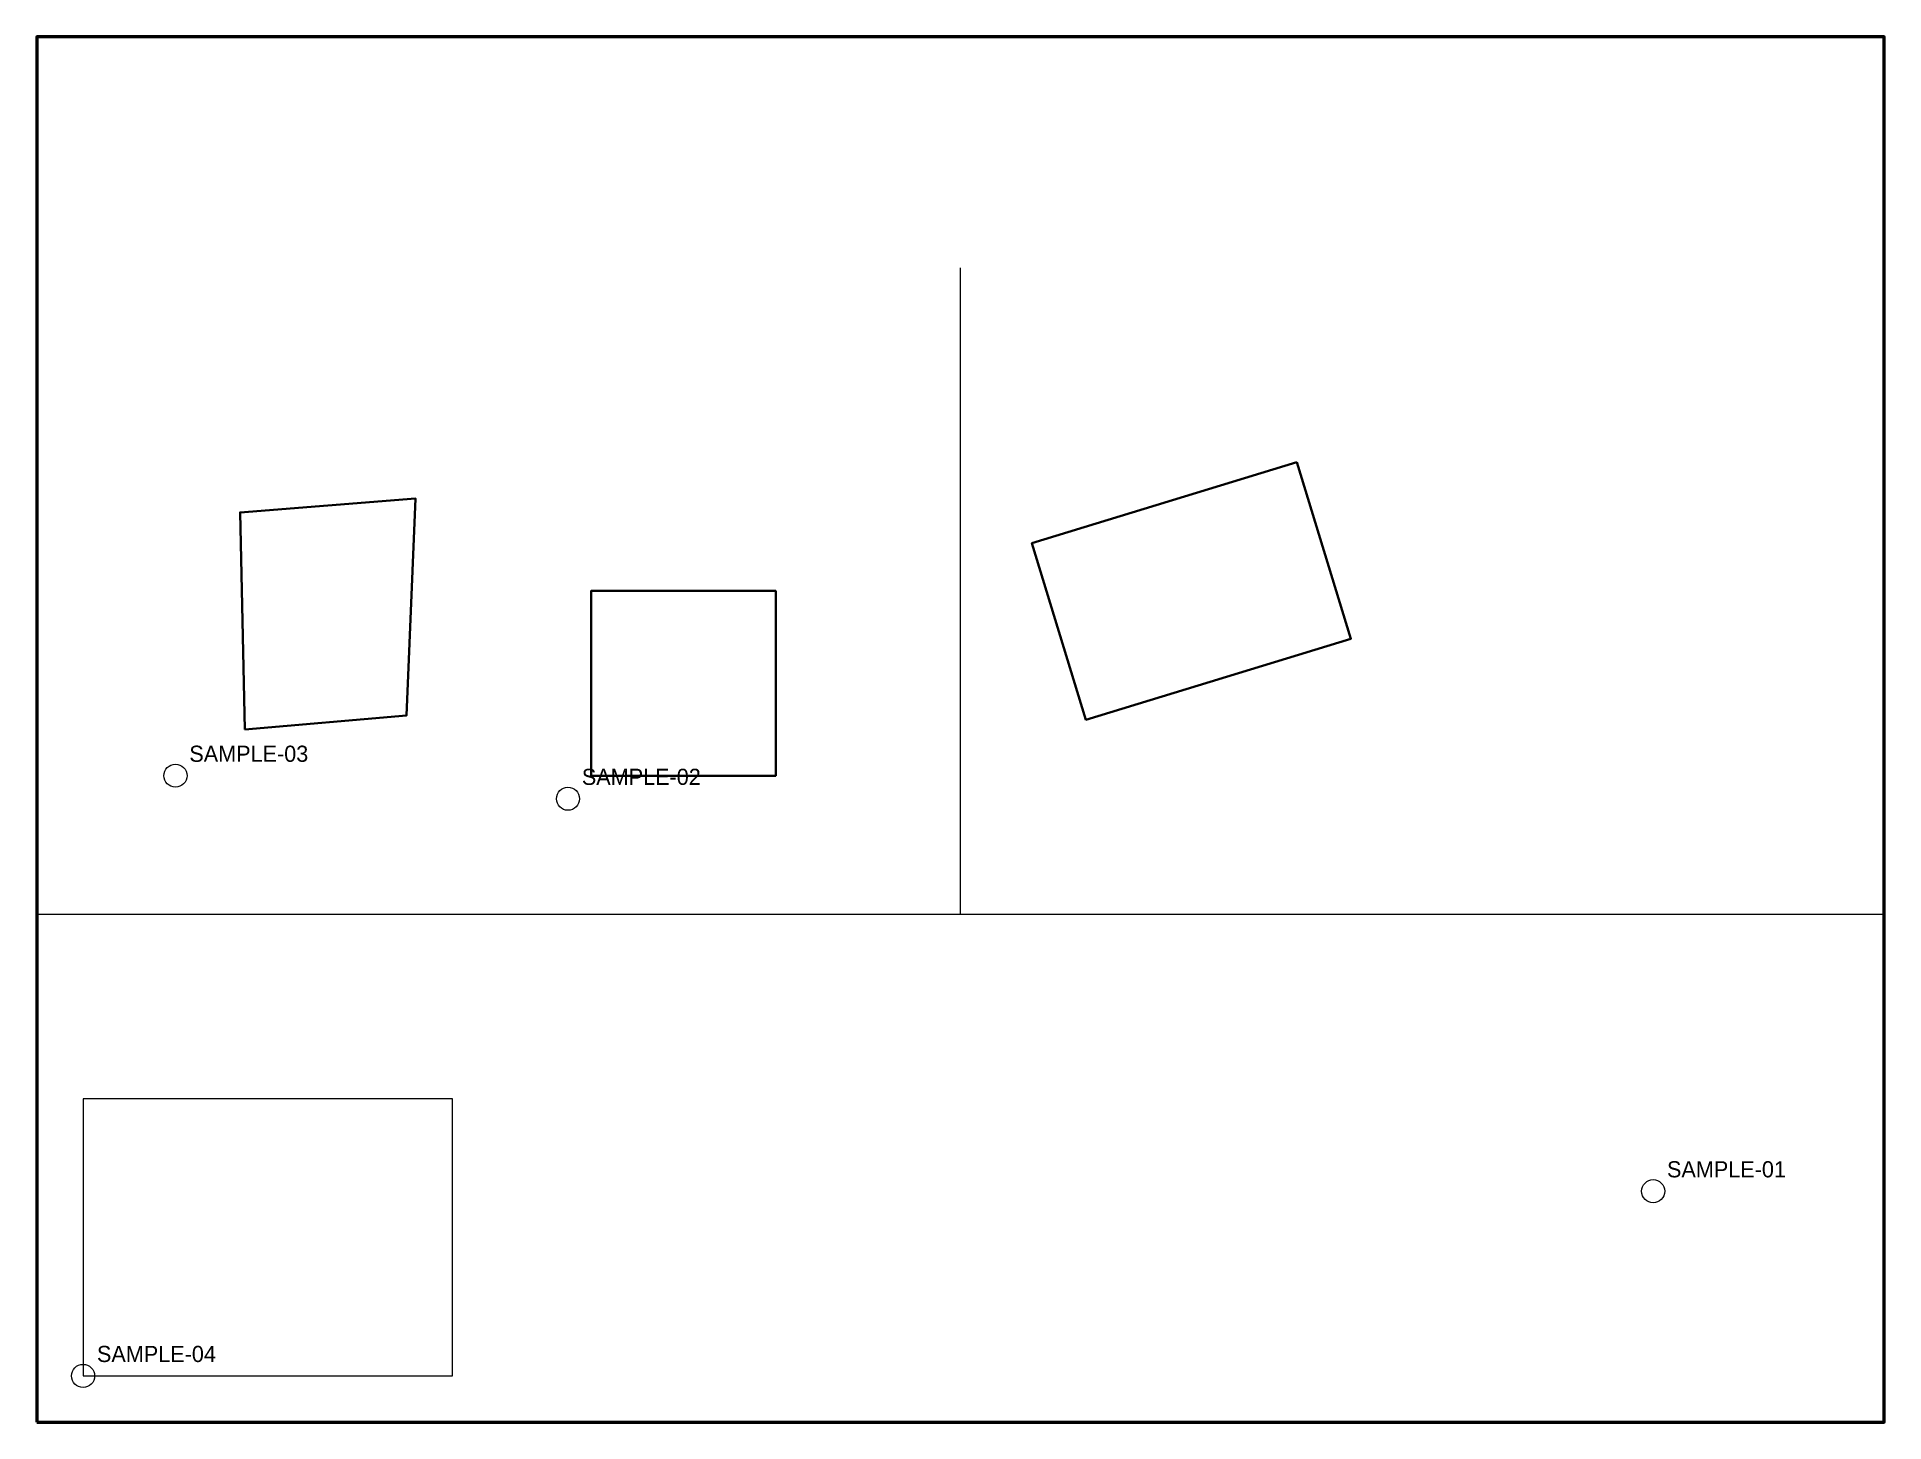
# Model space of a CAD drawing. Header units: metres. Extents: x 0 to 40, y 0 to 30.
import ezdxf

# ---------------------------------------------------------------- set-up
doc = ezdxf.new("R2010")
doc.units = ezdxf.units.M
for name, color, linetype, lineweight in [('A-BUILDING-OUTLINE', 7, 'CONTINUOUS', 35), ('A-ENV-SENSOR', 2, 'CONTINUOUS', 18), ('A-SITE-BOUNDARY', 1, 'CONTINUOUS', 50), ('ANNO-DIM', 7, 'CONTINUOUS', 18), ('C-ROAD-CENTER', 3, 'CONTINUOUS', 18), ('L-GREEN', 94, 'CONTINUOUS', 18)]:
    doc.layers.add(name, color=color, linetype=linetype, lineweight=lineweight)

msp = doc.modelspace()

# ---------------------------------------------------------------- linework, layer by layer
at = {"layer": 'A-BUILDING-OUTLINE'}
for points in [[(27.2842, 20.7897), (28.4537, 16.9645), (22.7158, 15.2103), (21.5463, 19.0355)], [(4.5, 15), (8, 15.3), (8.2, 20), (4.4, 19.7)], [(12, 14), (16, 14), (16, 18), (12, 18)]]:
    msp.add_lwpolyline(points, close=True, dxfattribs=at)
at = {"layer": 'A-ENV-SENSOR'}
for centre in [(3, 14), (11.5, 13.5), (35, 5), (1, 1)]:
    msp.add_circle(centre, 0.25, dxfattribs=at)
at = {"layer": 'A-SITE-BOUNDARY'}
msp.add_lwpolyline([(0, 0), (40, 0), (40, 30), (0, 30)], close=True, dxfattribs=at)
at = {"layer": 'C-ROAD-CENTER'}
for points in [[(20, 11), (20, 25)], [(0, 11), (20, 11), (40, 11)]]:
    msp.add_lwpolyline(points, dxfattribs=at)
at = {"layer": 'L-GREEN'}
msp.add_lwpolyline([(1, 1), (9, 1), (9, 7), (1, 7)], close=True, dxfattribs=at)

# ---------------------------------------------------------------- texts
at = {"layer": 'ANNO-DIM'}
for s, p in [('SAMPLE-03', (3.3, 14.3)), ('SAMPLE-02', (11.8, 13.8)), ('SAMPLE-01', (35.3, 5.3)), ('SAMPLE-04', (1.3, 1.3))]:
    msp.add_text(s, height=0.35, dxfattribs=at).set_placement(p)

doc.saveas('drawing.dxf')
